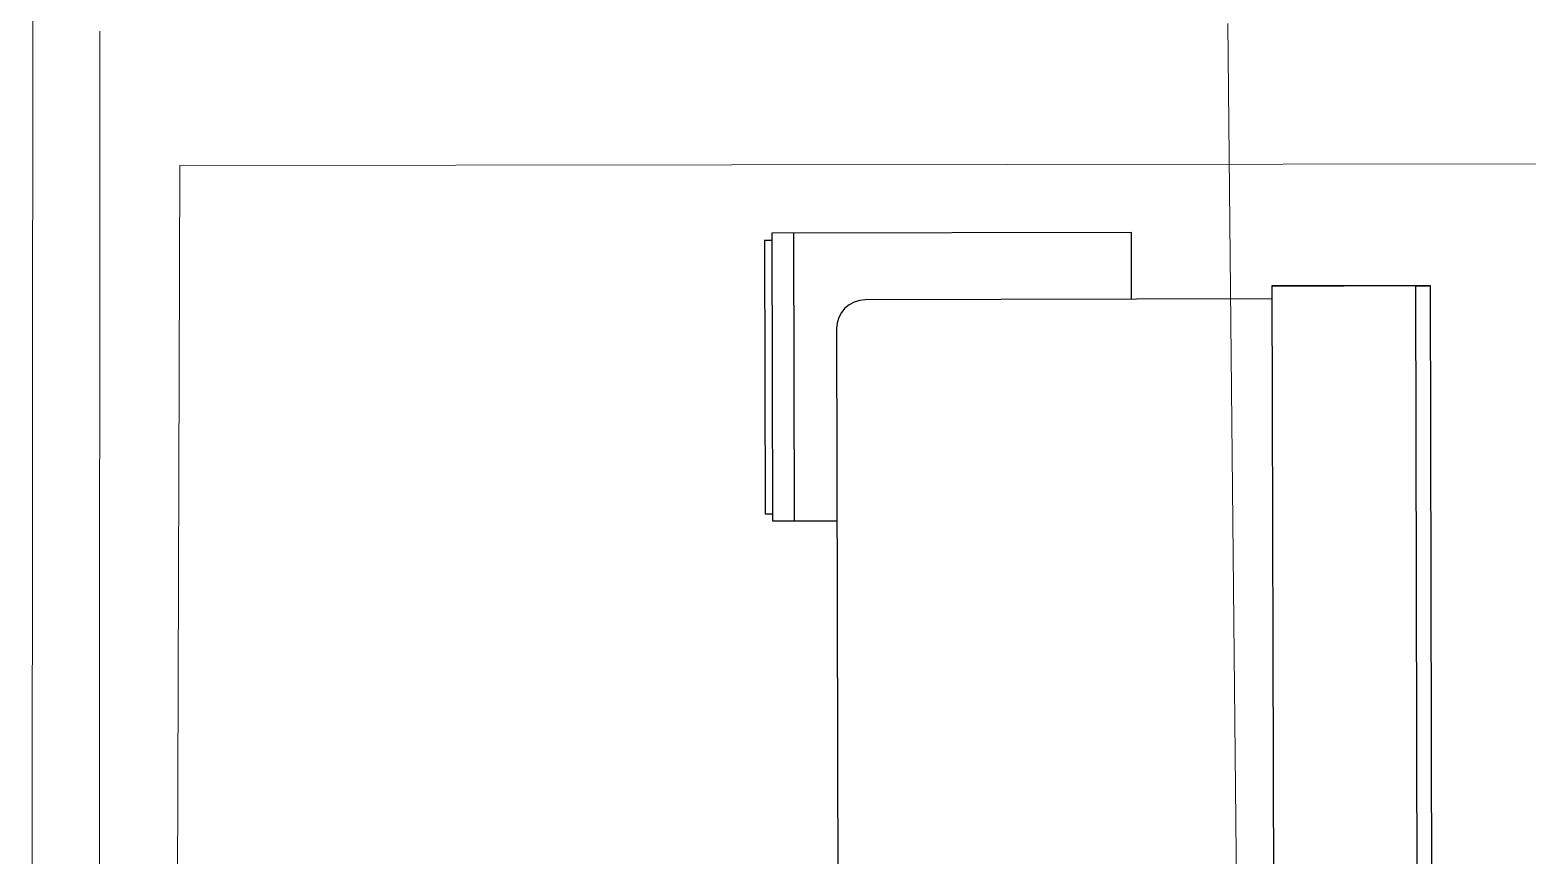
# Model space of a CAD drawing. Header units: inches. Extents: x 164.3 to 247.9, y 15.6 to 56.7.
# Drawn here: x 209.254 to 210.888, y 40.402 to 41.303 of the extents above; entities that cross this region are included whole.
import ezdxf

# ---------------------------------------------------------------- set-up
doc = ezdxf.new("R2010")
doc.units = ezdxf.units.IN
doc.header["$MEASUREMENT"] = 0
doc.layers.get('0').update_dxf_attribs({"lineweight": 0})
doc.layers.add('WALL 1 100', color=250, linetype='Continuous', lineweight=9)
doc.layers.add('провода', color=1, linetype='Continuous', lineweight=5)

msp = doc.modelspace()

# ---------------------------------------------------------------- linework, layer by layer
at = {"color": 7, "linetype": 'ByBlock', "lineweight": -2}
for p, q in [((210.0635, 41.0729), (210.0556, 41.0729)), ((210.0556, 41.0729), (210.0563, 40.7747)), ((210.4558, 41.0817), (210.0634, 41.0807)), ((210.0634, 41.0807), (210.0635, 41.0729)), ((210.0634, 41.0807), (210.0642, 40.7668)), ((210.087, 41.0808), (210.0877, 40.7669)), ((210.456, 41.0089), (210.4558, 41.0817)), ((210.7661, 41.0239), (210.6092, 41.0235)), ((210.6092, 41.0235), (210.6111, 40.2388)), ((210.7661, 41.0234), (210.6092, 41.023)), ((210.7664, 41.0232), (210.6095, 41.0228)), ((210.768, 40.2391), (210.7661, 41.0239)), ((210.7661, 41.0239), (210.7818, 41.0239)), ((210.7661, 41.0234), (210.7818, 41.0234)), ((210.7664, 41.0232), (210.7821, 41.0232)), ((210.7818, 41.0239), (210.7837, 40.2392)), ((210.6092, 41.0093), (210.1656, 41.0082)), ((210.1342, 40.9768), (210.1371, 39.784)), ((210.0563, 40.7747), (210.0642, 40.7747)), ((210.0642, 40.7668), (210.1348, 40.767))]:
    msp.add_line(p, q, dxfattribs=at)
msp.add_arc((210.1656, 40.9768), 0.0314, 90.1388, 180.1388, dxfattribs=at)
at = {"layer": 'WALL 1 100', "color": 0}
for p, q in [((209.2601, 45.4332), (209.254, 37.2127)), ((209.4175, 41.1548), (209.4052, 37.3391))]:
    msp.add_line(p, q, dxfattribs=at)
msp.add_lwpolyline([(209.4175, 41.1548), (222.0063, 41.1698)], dxfattribs=at)
at = {"layer": 'провода', "color": 1}
for p, q in [((209.3282, 37.2814), (209.3304, 41.3011)), ((210.5714, 40.2835), (210.561, 41.3096))]:
    msp.add_line(p, q, dxfattribs=at)

doc.saveas('drawing.dxf')
